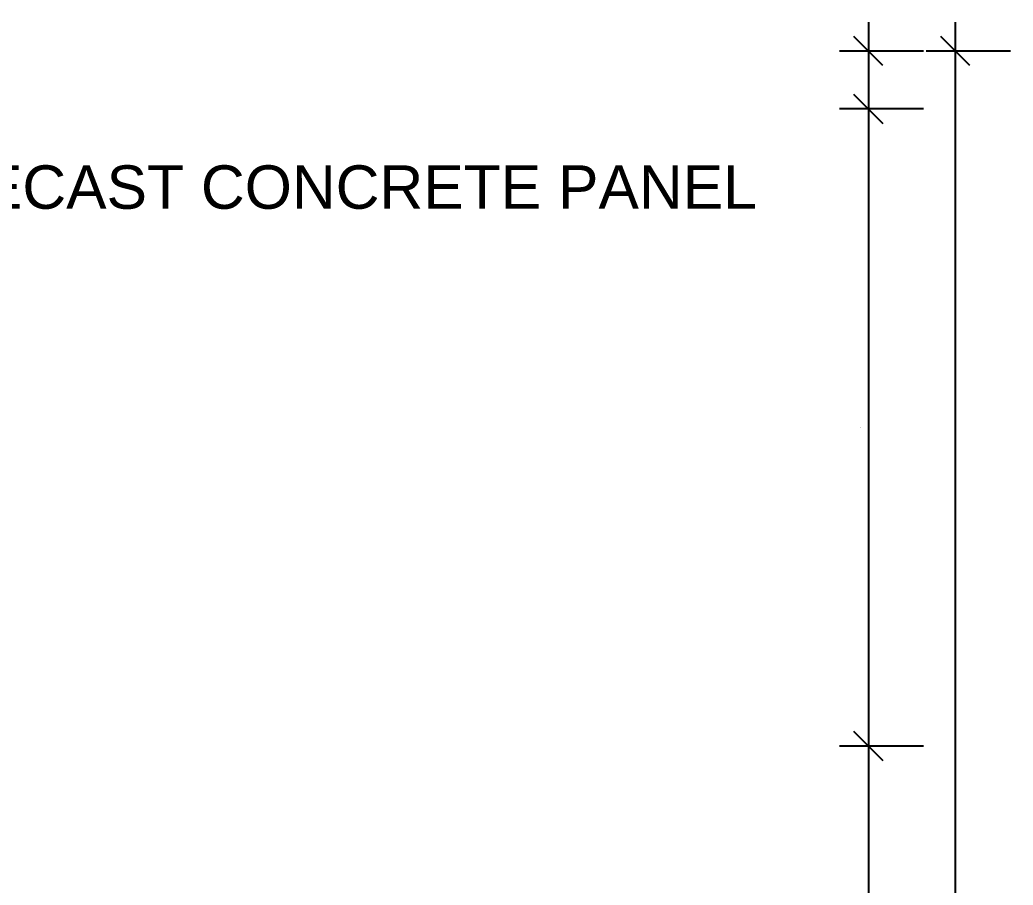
# Model space of a CAD drawing. Header units: millimetres. Extents: x -1379 to 1385823, y -4884429 to 548763.
# Drawn here: x 330700 to 337564, y -2336310 to -2330335 of the extents above; entities that cross this region are included whole.
import ezdxf

# ---------------------------------------------------------------- set-up
doc = ezdxf.new("R2010")
doc.units = ezdxf.units.MM
doc.layers.add('000 - D I M', color=7, linetype='Continuous')
doc.layers.add('G-ANNO-TEXT', color=7, linetype='Continuous', lineweight=9)
doc.styles.add('ARIAL', font='arial.ttf')
doc.styles.add('Arial_2', font='arial.ttf', dxfattribs={"height": 3})
doc.dimstyles.new('DPA-DIM-3_0_T-T', dxfattribs={"dimscale": 304.8, "dimtxt": 306.07782, "dimasz": 0.656168, "dimexe": 0.656168, "dimexo": 0.0625, "dimgap": 0.164042, "dimtad": 1, "dimdec": 0, "dimzin": 0, "dimdsep": 46, "dimtxsty": 'Arial_2', "dimblk1": 'OBLIQUE', "dimblk2": 'OBLIQUE', "dimsah": 1, "dimcen": 0.09, "dimdle": 0.656168, "dimclrd": 7, "dimclre": 7, "dimclrt": 7, "dimadec": 8, "dimazin": 0, "dimtfac": 1, "dimtdec": 4, "dimtix": 1, "dimtmove": 0, "dimatfit": 3, "dimfxl": 1.312336, "dimfxlon": 1, "dimtvp": 1, "dimtolj": 1, "dimtzin": 0, "dimarcsym": 2})

# ---------------------------------------------------------------- blocks, each defined once
blk = doc.blocks.new('_Oblique')
at = {"color": 7, "linetype": 'ByBlock', "lineweight": -2}
blk.add_line((-0.5, -0.5), (0.5, 0.5), dxfattribs=at)
blk = doc.blocks.new('*D1777')
at = {"layer": '000 - D I M', "color": 7, "lineweight": -2, "transparency": 16777216}
for p, q in [((336563.6, -2330350.4), (336563.6, -2331150.4)), ((336944.6, -2330550.4), (336363.6, -2330550.4)), ((336944.6, -2330950.4), (336363.6, -2330950.4))]:
    blk.add_line(p, q, dxfattribs=at)
at = {"layer": 'Defpoints', "color": 7, "transparency": 16777216}
for p in [(336963.6, -2330550.4), (336563.6, -2330950.4), (336963.6, -2330950.4)]:
    blk.add_point(p, dxfattribs=at)
at = {"layer": '000 - D I M', "color": 7, "lineweight": -2, "transparency": 16777216, "xscale": 200, "yscale": 200, "zscale": 200}
for p, rotation in [((336563.6, -2330550.4), 90), ((336563.6, -2330950.4), 270)]:
    blk.add_blockref('_Oblique', p, dxfattribs=dict(at, rotation=rotation))
at = {"layer": '000 - D I M', "color": 7, "transparency": 16777216, "insert": (336512.1, -2330750.4), "char_height": 3, "width": 830.648, "attachment_point": 5, "rotation": 90, "style": 'Arial_2'}
blk.add_mtext('\\A1;400', dxfattribs=at)
blk = doc.blocks.new('*D1778')
at = {"layer": '000 - D I M', "color": 7, "lineweight": -2, "transparency": 16777216}
for p, q in [((336563.6, -2330750.4), (336563.6, -2335550.4)), ((336944.6, -2330950.4), (336363.6, -2330950.4)), ((336944.6, -2335350.4), (336363.6, -2335350.4))]:
    blk.add_line(p, q, dxfattribs=at)
at = {"layer": 'Defpoints', "color": 7, "transparency": 16777216}
for p in [(336963.6, -2330950.4), (336563.6, -2335350.4), (336963.6, -2335350.4)]:
    blk.add_point(p, dxfattribs=at)
at = {"layer": '000 - D I M', "color": 7, "lineweight": -2, "transparency": 16777216, "xscale": 200, "yscale": 200, "zscale": 200}
for p, rotation in [((336563.6, -2330950.4), 90), ((336563.6, -2335350.4), 270)]:
    blk.add_blockref('_Oblique', p, dxfattribs=dict(at, rotation=rotation))
at = {"layer": '000 - D I M', "color": 7, "transparency": 16777216, "insert": (336512.1, -2333150.4), "char_height": 3, "width": 1107.531, "attachment_point": 5, "rotation": 90, "style": 'Arial_2'}
blk.add_mtext('\\A1;4400', dxfattribs=at)
blk = doc.blocks.new('*D1779')
at = {"layer": '000 - D I M', "color": 7, "lineweight": -2, "transparency": 16777216}
for p, q in [((336563.6, -2335150.4), (336563.6, -2341400.4)), ((336944.6, -2335350.4), (336363.6, -2335350.4)), ((336944.6, -2341200.4), (336363.6, -2341200.4))]:
    blk.add_line(p, q, dxfattribs=at)
at = {"layer": 'Defpoints', "color": 7, "transparency": 16777216}
for p in [(336963.6, -2335350.4), (336563.6, -2341200.4), (336963.6, -2341200.4)]:
    blk.add_point(p, dxfattribs=at)
at = {"layer": '000 - D I M', "color": 7, "lineweight": -2, "transparency": 16777216, "xscale": 200, "yscale": 200, "zscale": 200}
for p, rotation in [((336563.6, -2335350.4), 90), ((336563.6, -2341200.4), 270)]:
    blk.add_blockref('_Oblique', p, dxfattribs=dict(at, rotation=rotation))
at = {"layer": '000 - D I M', "color": 7, "transparency": 16777216, "insert": (336512.1, -2338275.4), "char_height": 3, "width": 1107.531, "attachment_point": 5, "rotation": 90, "style": 'Arial_2'}
blk.add_mtext('\\A1;5850', dxfattribs=at)
blk = doc.blocks.new('*D1782')
at = {"layer": '000 - D I M', "color": 7, "lineweight": -2, "transparency": 16777216}
for p, q in [((337163.6, -2330350.4), (337163.6, -2345175.4)), ((337544.6, -2330550.4), (336963.6, -2330550.4)), ((337544.6, -2344975.4), (336963.6, -2344975.4))]:
    blk.add_line(p, q, dxfattribs=at)
at = {"layer": 'Defpoints', "color": 7, "transparency": 16777216}
for p in [(337563.6, -2330550.4), (337163.6, -2344975.4), (337563.6, -2344975.4)]:
    blk.add_point(p, dxfattribs=at)
at = {"layer": '000 - D I M', "color": 7, "lineweight": -2, "transparency": 16777216, "xscale": 200, "yscale": 200, "zscale": 200}
for p, rotation in [((337163.6, -2330550.4), 90), ((337163.6, -2344975.4), 270)]:
    blk.add_blockref('_Oblique', p, dxfattribs=dict(at, rotation=rotation))
at = {"layer": '000 - D I M', "color": 7, "transparency": 16777216, "insert": (337112.1, -2337762.9), "char_height": 3, "width": 1384.414, "attachment_point": 5, "rotation": 90, "style": 'Arial_2'}
blk.add_mtext('\\A1;14425', dxfattribs=at)

msp = doc.modelspace()

# ---------------------------------------------------------------- texts
at = {"layer": 'G-ANNO-TEXT', "color": 7, "insert": (329855.3, -2331339.6), "char_height": 300, "width": 7303.373, "attachment_point": 1, "style": 'ARIAL'}
msp.add_mtext('PRECAST CONCRETE PANEL', dxfattribs=at)

# ---------------------------------------------------------------- dimensions: what is measured, and where the dimension line sits
at = {"layer": '000 - D I M', "color": 7}
for base, p1, p2, override, picture, middle in [((336563.6, -2330950.4), (336963.6, -2330550.4), (336963.6, -2330950.4), {"dimpost": '<>', "dimclrd": 7, "dimclre": 7, "dimclrt": 7, "dimfxl": 400}, '*D1777', (336512.1, -2330750.4)), ((337163.6, -2344975.4), (337563.6, -2330550.4), (337563.6, -2344975.4), {"dimpost": '<>', "dimclrd": 7, "dimclre": 7, "dimclrt": 7, "dimfxl": 14425}, '*D1782', (337112.1, -2337762.9)), ((336563.6, -2335350.4), (336963.6, -2330950.4), (336963.6, -2335350.4), {"dimpost": '<>', "dimclrd": 7, "dimclre": 7, "dimclrt": 7, "dimfxl": 4400}, '*D1778', (336512.1, -2333150.4)), ((336563.6, -2341200.4), (336963.6, -2335350.4), (336963.6, -2341200.4), {"dimpost": '<>', "dimclrd": 7, "dimclre": 7, "dimclrt": 7, "dimfxl": 5850}, '*D1779', (336512.1, -2338275.4))]:
    dim = msp.add_linear_dim(base=base, p1=p1, p2=p2, angle=90, dimstyle='DPA-DIM-3_0_T-T', override=override, dxfattribs=at)
    dim.commit()
    dim.dimension.update_dxf_attribs({"geometry": picture, "text_midpoint": middle})

doc.saveas('drawing.dxf')
